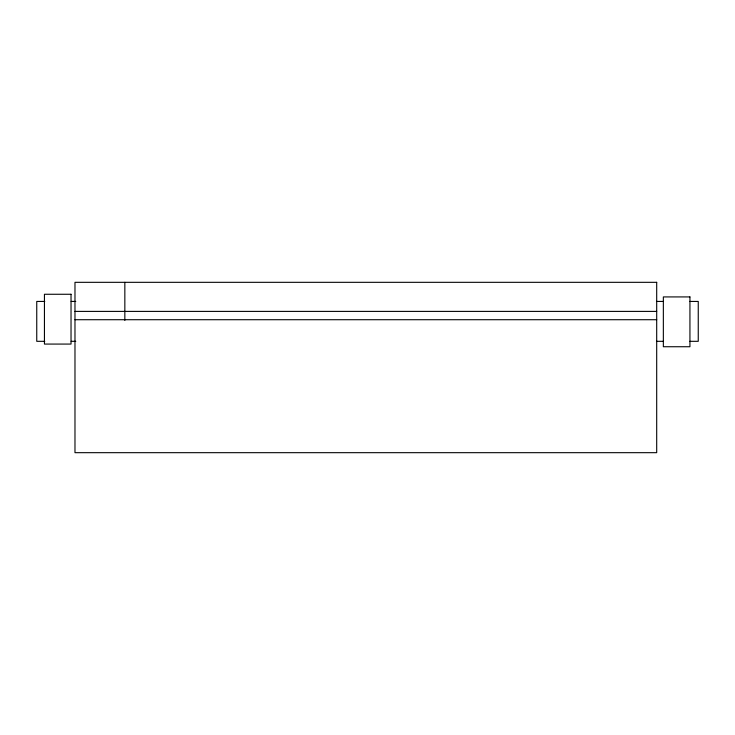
<?xml version="1.0" encoding="UTF-8"?>
<svg xmlns="http://www.w3.org/2000/svg" width="735" height="735" viewBox="0 0 735 735"><rect width="100%" height="100%" fill="white"/><g stroke="black" fill="none" stroke-linecap="round" stroke-linejoin="round"><path stroke-width="1.1" d="M44.78 301.433L36.75 301.433L36.75 341.316L44.78 341.316M71.176 301.433L75.769 301.433M656.465 301.433L663.347 301.433M689.935 301.433L698.25 301.433L698.25 341.316L689.935 341.316M74.979 311.401L656.695 311.401M74.979 319.716L656.695 319.716M71.176 341.316L75.769 341.316M656.465 341.316L663.347 341.316M124.84 282.323L124.84 320.387M656.695 282.323L74.979 282.323L74.979 452.677L656.695 452.677L656.695 282.323M71.029 294.266L44.44 294.266L44.44 344.072L71.029 344.072L71.029 294.266M689.935 296.922L663.347 296.922L663.347 346.736L689.935 346.736L689.935 296.922"/></g></svg>
